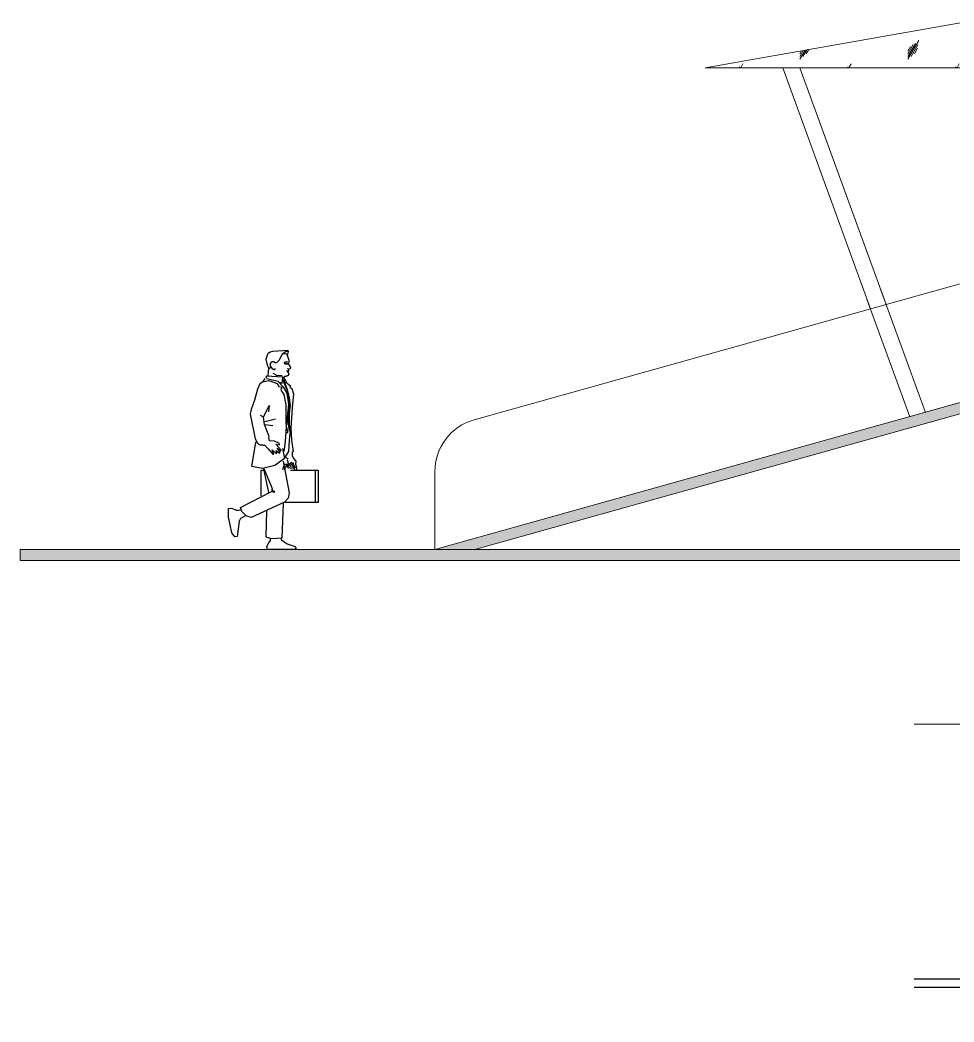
# Model space of a CAD drawing. Header units: millimetres. Extents: x -213 to 151, y -74 to 135.
# Drawn here: x 60.43 to 69.07, y -74.12 to -64.85 of the extents above; entities that cross this region are included whole.
import ezdxf

# ---------------------------------------------------------------- set-up
doc = ezdxf.new("R2010")
doc.units = ezdxf.units.MM
doc.header["$LTSCALE"] = 15

# ---------------------------------------------------------------- blocks, each defined once
blk = doc.blocks.new('02FMAN04')
at = {"color": 0, "linetype": 'ByBlock'}
for p, q in [((-4.09, 62.9), (-4.33, 61.98)), ((-5.2, 47.99), (-6.24, 48.51)), ((-0.79, 47.26), (-4.66, 46.29)), ((-4.66, 45.32), (-1.76, 44.94)), ((-5.14, 29.12), (-3.33, 20.66)), ((2.36, 30.85), (1.69, 28.89)), ((4.43, 30.85), (2.36, 30.85)), ((2.51, 28.87), (2.82, 30.11)), ((2.82, 30.11), (3.14, 30.11)), ((5.71, 30.87), (5.16, 30.87)), ((5.55, 30.07), (5.86, 30.04)), ((5.86, 30.04), (6.08, 28.92)), ((6.66, 29.76), (6.92, 28.85)), ((13.53, 28.78), (13.53, 17.2))]:
    blk.add_line(p, q, dxfattribs=at)
for points in [[(3.51, 70.28), (3.91, 71.74), (3.66, 71.99), (0.03, 71.85), (-1.88, 71.7), (-2.77, 71.46), (-3.55, 70.85), (-3.84, 70.32), (-4.26, 68.83), (-3.77, 66.74), (-3.38, 65.74), (-3.62, 62.94)], [(-0.96, 67.59), (-0.21, 67.87), (0.6, 68.72), (1.6, 70.67), (2.91, 71.77), (3.55, 71.85), (3.83, 71.67)], [(3.27, 70.67), (3.87, 68.94), (4.08, 68.01), (3.76, 67.34), (4.58, 65.85), (4.47, 65.42), (3.91, 65.25), (3.94, 64.64), (3.76, 64.18), (3.98, 63.54), (3.66, 62.97), (3.09, 62.62), (2.59, 62.69), (2.24, 62.41), (3.27, 60.21), (2.45, 60.53), (2.41, 61.52), (1.99, 62.3), (1.63, 62.23)], [(3.23, 70.75), (2.7, 70.82), (1.77, 70.67)], [(-3.3, 65.28), (-2.81, 65.67), (-2.59, 66.13)], [(-0.96, 67.55), (-1.35, 67.94), (-2.03, 67.91), (-2.49, 67.62), (-2.81, 67.09), (-2.63, 66.24), (-1.99, 65.56), (-1.42, 65.17), (-1.03, 65.21), (-0.75, 65.56)], [(3.48, 65.35), (3.83, 65.49)], [(-4.68, 61.9), (-5.54, 60.6), (-6.5, 60), (-7.36, 58.01), (-8.4, 54.12), (-9.61, 50.75), (-9.95, 49.03), (-8.14, 40.04), (-7.36, 38.49), (-6.58, 38.06), (-6.06, 37.8), (-5.72, 38.06), (-5.28, 37.8), (-4.59, 37.8), (-4.25, 37.37), (-3.47, 36.42), (-1.83, 34.6), (-1.39, 34.6), (-2, 36.16), (-0.53, 34.77), (-0.27, 34.95), (-0.62, 35.9), (0.59, 34.95), (0.85, 35.21), (-0.18, 36.67), (1.11, 35.72), (1.29, 35.98), (-0.7, 38.14), (0.59, 37.88), (0.51, 38.49), (-0.44, 38.92), (-1.14, 39.27), (-2.95, 39.35), (-3.21, 40.56), (-3.12, 40.91), (-4.77, 45.23), (-5.2, 47.9), (-3.04, 52.14), (-3.3, 49.89)], [(-4.09, 62.9), (1.67, 62.55), (1.53, 60.17), (0.78, 60.45)], [(-4.07, 61.9), (-2.35, 61.55), (-0.01, 60.95), (1.98, 58.96), (3.27, 56.63), (3.88, 52.48), (3.27, 46.87), (3.1, 44.54), (2.67, 39.18), (2.15, 35.47)], [(1.6, 62.9), (-0.32, 63.05), (-1.71, 63.76)], [(3.87, 64.61), (3.16, 64.54)], [(3.59, 64.18), (3.37, 64.18)], [(-4.85, 60.86), (-3.21, 61.21), (-0.18, 60.17), (0.42, 59.05), (1.54, 58.79), (1.11, 57.66), (2.15, 56.11), (2.93, 52.4), (2.93, 45.23)], [(1.63, 61.47), (2.24, 60.43), (3.62, 56.97), (4.14, 51.45), (3.71, 46.26), (4.05, 43.76), (4.74, 42.2), (4.31, 45.31), (4.31, 49.2), (4.57, 52.14), (4.31, 54.9), (3.45, 58.18), (2.5, 60.69)], [(3.36, 60.26), (4.66, 59.22), (4.4, 58.7), (5.09, 58.36), (5.69, 56.37), (5.18, 51.36), (4.74, 44.02), (4.92, 39.61), (5.52, 35.47), (5.26, 35.21), (5.18, 33.82), (5.87, 32.87), (6.56, 32.01), (6.47, 30.97), (6.82, 29.85), (6.3, 29.68), (5.69, 30.8), (5.69, 31.32), (4.66, 31.58)], [(3.01, 44.54), (3.71, 42.46), (2.93, 41.94)], [(2.58, 33.22), (4.05, 35.55), (4.31, 39.52), (4.48, 42.29)], [(1.72, 36.59), (2.41, 32.96), (-1.05, 30.46), (-5.46, 29.42), (-9.35, 30.11), (-7.88, 38.92)], [(3.01, 33.48), (3.19, 33.22), (3.62, 32.96), (3.45, 32.44), (3.88, 30.89)], [(1.94, 32.06), (4.19, 20.57), (3.76, 18.58), (2.46, 17.2), (-9.55, 11.59), (-11.46, 12.28), (-13.01, 13.83), (-13.44, 15.21), (-2.29, 21), (-0.99, 20.74), (-2.2, 21.61), (-1.86, 21.95), (-4.88, 29.29)], [(3.36, 29.85), (3.1, 30.63), (3.27, 30.63), (3.97, 29.94), (3.62, 30.63), (4.05, 30.8), (4.83, 30.02), (4.31, 31.23), (4.83, 31.23), (5.44, 30.11)], [(3.45, 29.83), (3.86, 29.55), (4.03, 29.72), (4.82, 29.46), (5.01, 29.7), (5.66, 29.46), (5.88, 29.74)], [(-6.01, 19.45), (-6.01, 28.78), (-5.06, 28.78)], [(4.62, 28.78), (14.57, 28.78), (14.57, 17.11), (2.64, 17.11)], [(-11.63, 12.19), (-13.44, 11.33), (-13.96, 10.29), (-14.31, 7.53), (-14.65, 4.76), (-15.52, 4.59), (-16.64, 6.14), (-17.85, 11.93), (-17.85, 14.87), (-16.64, 14.96), (-15, 14.26), (-14.14, 14.26), (-13.27, 14.52)], [(-4.02, 14.09), (-4.28, 4.59), (-2.29, 4.07), (1.6, 4.24), (2.12, 16.68)], [(1.08, 4.07), (1.34, 3.55), (3.41, 2.08), (6.35, 1.13), (6.7, 0.44), (6.09, 0.01), (-0.56, 0.01), (-3.67, 0.1), (-3.93, 1.13), (-3.24, 2.43), (-2.64, 3.29), (-2.64, 3.98)]]:
    blk.add_lwpolyline(points, dxfattribs=at)
for points in [[(2.27, 67.66), (3.34, 68.01), (3.59, 67.8)], [(2.38, 67.48), (3.41, 67.3), (3.41, 67.06), (3.12, 66.95), (2.52, 67.23)]]:
    blk.add_lwpolyline(points, close=True, dxfattribs=at)
blk = doc.blocks.new('01')
at = {"color": 1, "lineweight": -3}
for p, q in [((759112.1, -50321), (759787.5, -50321)), ((769811.4, -50321), (760387.5, -50321)), ((759795.6, -50401), (759112.1, -50401)), ((769811.4, -50401), (760379.5, -50401))]:
    blk.add_line(p, q, dxfattribs=at)
blk.add_circle((760087.5, -50321), 400, dxfattribs=at)

msp = doc.modelspace()

# ---------------------------------------------------------------- hatches: boundary and pattern name
at = {"linetype": 'Continuous', "lineweight": 13}
h = msp.add_hatch(dxfattribs=at)
h.set_pattern_fill('GLASS', color=4, scale=0.5, pattern_type=2)
h.set_pattern_definition([(60, (-395.59868, 12.3177), (-0.374989, 0.2165), [0.14, -0.36]), (60, (-395.53868, 12.3427), (-0.374989, 0.2165), [0.06, -0.44]), (60, (-395.59868, 12.3427), (-0.374989, 0.2165), [0.1, -0.4]), (60, (-395.56868, 12.3177), (-0.374989, 0.2165), [0.125, -0.375]), (60, (-395.59868, 12.2927), (-0.374989, 0.2165), [0.2, -0.3]), (60, (-395.59868, 12.3677), (-0.374989, 0.2165), [0.05, -0.45])])
h.paths.add_polyline_path([(69.2663, -65.2881), (69.2663, -64.8473), (66.7663, -65.2881)])
h = msp.add_hatch(color=256, dxfattribs=at)
h.dxf.hatch_style = 1
h.paths.add_polyline_path([(69.2663, -68.3473), (69.2663, -68.4511), (64.6372, -69.7473), (64.2663, -69.7473)])
h = msp.add_hatch(color=256, dxfattribs=at)
h.dxf.hatch_style = 1
h.paths.add_polyline_path([(109.0402, -69.7473), (60.4313, -69.7473), (60.4313, -69.8473), (109.0402, -69.8473)])

# ---------------------------------------------------------------- linework, layer by layer
for p, q in [((67.4831, -65.2902), (68.2944, -67.5194)), ((67.6421, -65.2885), (68.4393, -67.4789)), ((68.3882, -67.3383), (68.8026, -68.4771)), ((68.2621, -67.4305), (68.6578, -68.5177))]:
    msp.add_line(p, q, dxfattribs=at)
at = {"color": 4, "linetype": 'Continuous', "lineweight": 13}
msp.add_lwpolyline([(69.2663, -65.2881), (66.7663, -65.2881), (69.2663, -64.8473)], dxfattribs=at)
at = {"linetype": 'Continuous', "lineweight": 13}
msp.add_lwpolyline([(69.2663, -67.2473), (64.6315, -68.545, 0.336332), (64.2663, -69.0265), (64.2663, -69.7473)], format="xyb", dxfattribs=at)
for points in [[(69.2663, -68.3473), (69.2663, -68.4511), (64.6372, -69.7473), (64.2663, -69.7473), (69.2663, -68.3473), (69.2663, -68.4473), (100.8663, -68.4473), (100.8663, -68.3473)], [(68.6991, -71.3616), (69.4364, -71.3616), (69.4364, -71.1416), (69.6646, -71.5339), (69.6646, -71.3616), (70.35, -71.3616)]]:
    msp.add_lwpolyline(points, dxfattribs=at)
msp.add_lwpolyline([(109.0402, -69.7473), (60.4313, -69.7473), (60.4313, -69.8473), (109.0402, -69.8473)], close=True, dxfattribs=at)

# ---------------------------------------------------------------- block references
at = {"xscale": 0.02557648107316345, "yscale": 0.02557648107316345, "zscale": 0.02557648107316345}
msp.add_blockref('02FMAN04', (62.8139, -69.7476), dxfattribs=at)
at = {"color": 1, "linetype": 'Continuous', "lineweight": 13, "xscale": 0.001, "yscale": 0.001, "zscale": 0.001}
msp.add_blockref('01', (-690.4129, -23.3965), dxfattribs=at)

doc.saveas('drawing.dxf')
